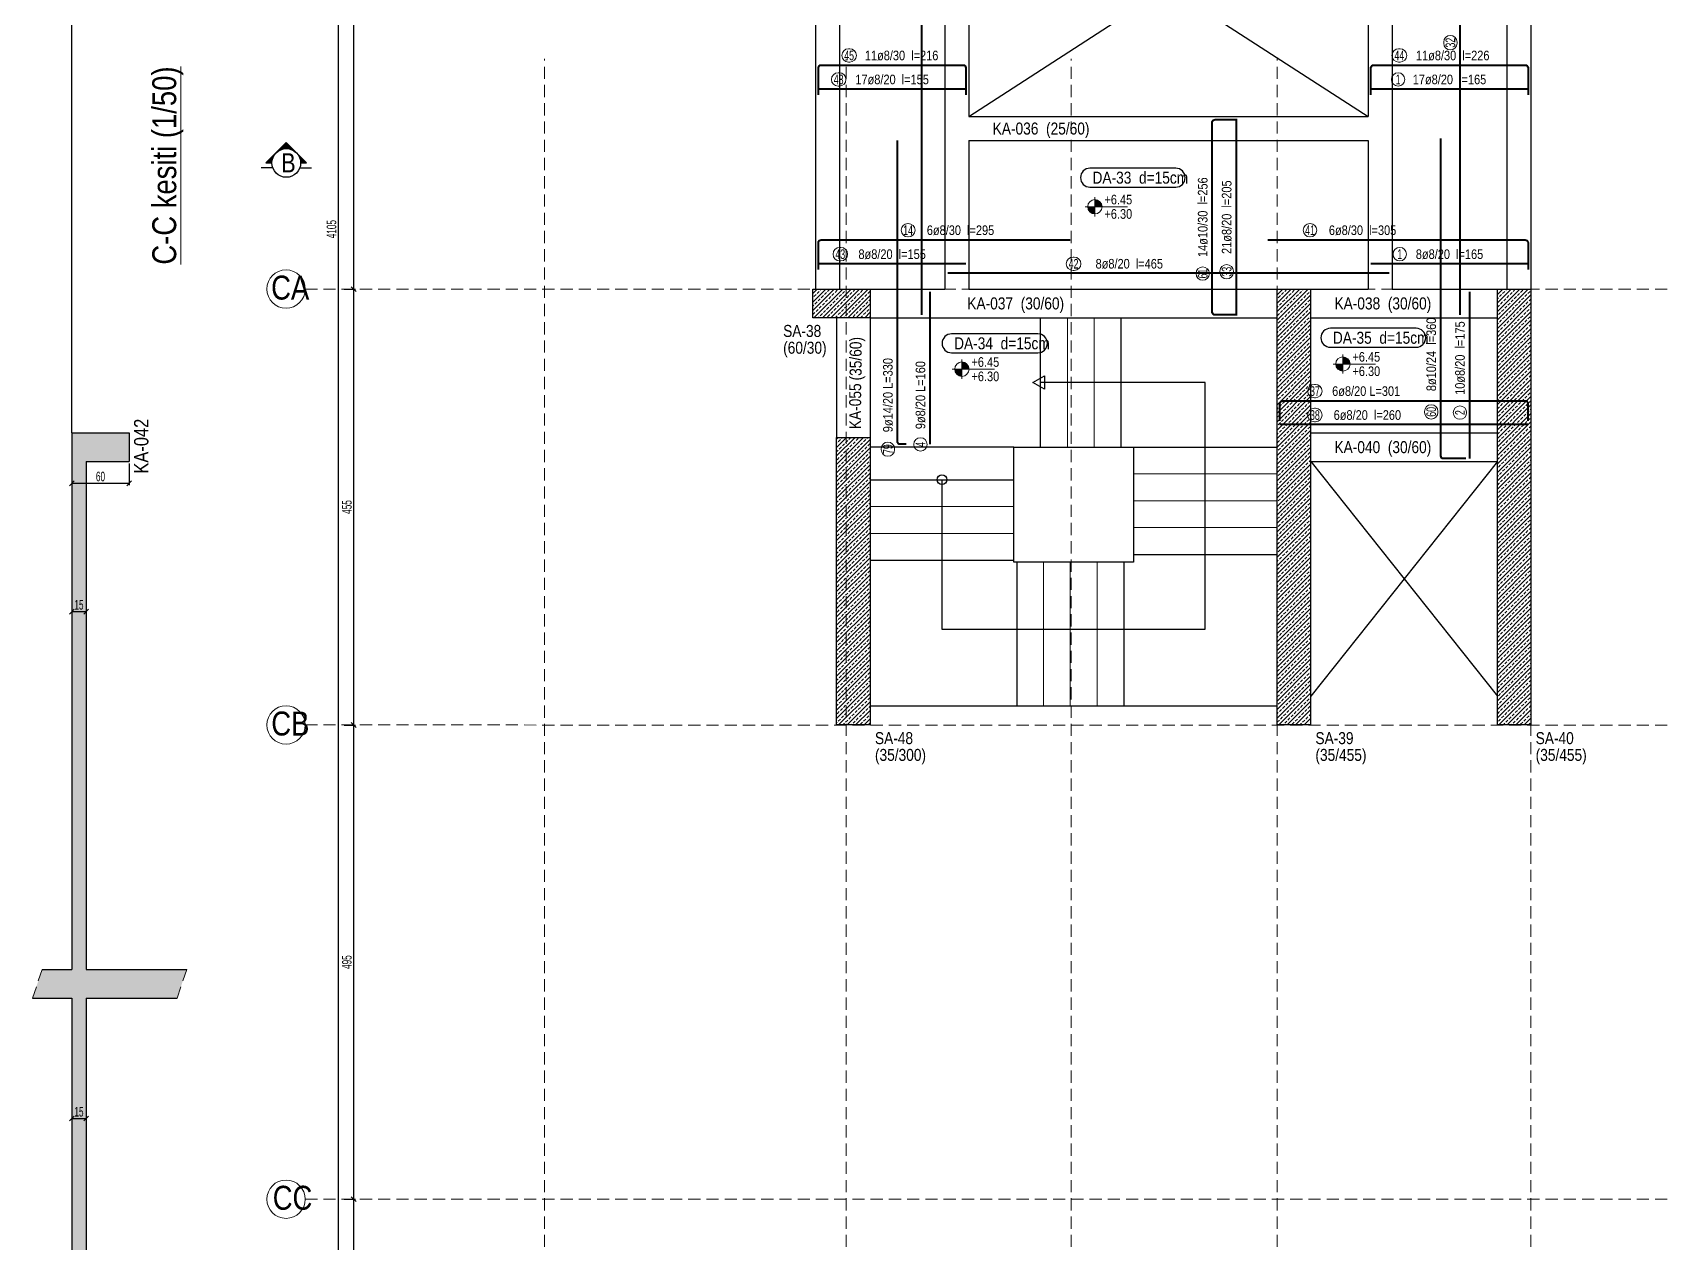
# Model space of a CAD drawing. Header units: millimetres. Extents: x 2223 to 6966, y 588 to 5587.
# Drawn here: x 2223 to 3924, y 1835 to 3097 of the extents above; entities that cross this region are included whole.
import ezdxf
from ezdxf.enums import TextEntityAlignment as Align

# ---------------------------------------------------------------- set-up
doc = ezdxf.new("R2010")
doc.units = ezdxf.units.MM
doc.linetypes.add('DASHED', pattern=[19.05, 12.7, -6.35])
for name, color, linetype, lineweight in [('AKS BALONU (BEYKENT)', 7, 'Continuous', 20), ('AKS CIZGISI (BEYKENT)', 252, 'DASHED', 20), ('AKS NO (BEYKENT)', 3, 'Continuous', 20), ('AKS OLCU (BEYKENT)', 200, 'Continuous', 20), ('CIZGI (BEYKENT)', 1, 'Continuous', 20), ('DONATI (BEYKENT)', 4, 'Continuous', 40), ('DONATI YAZISI (BEYKENT)', 3, 'Continuous', 20), ('DOSEME ISMI (BEYKENT)', 9, 'Continuous', 20), ('DOSEME PAFTA (BEYKENT)', 3, 'Continuous', 20), ('DOSEME SINIRI (BEYKENT)', 71, 'Continuous', 30), ('KESIT (BEYKENT)', 151, 'Continuous', 25), ('KESIT ISMI (BEYKENT)', 6, 'Continuous', 20), ('KESIT SINIRI (BEYKENT)', 241, 'DASHED', 20), ('KIRIS (BEYKENT)', 2, 'Continuous', 30), ('KIRIS ISMI (BEYKENT)', 40, 'Continuous', 20), ('KOLON (BEYKENT)', 3, 'Continuous', 30), ('KOLON ISMI (BEYKENT)', 91, 'Continuous', 20), ('KOT CIZGI (BEYKENT)', 120, 'Continuous', 20), ('KOT YAZI (BEYKENT)', 7, 'Continuous', 20), ('MERDIVEN (BEYKENT)', 5, 'Continuous', 20), ('MERDIVEN YAZI (BEYKENT)', 51, 'Continuous', 20), ('OLCU (BEYKENT)', 14, 'Continuous', 20), ('POZ BALON (BEYKENT)', 14, 'Continuous', 20), ('POZ NO (BEYKENT)', 2, 'Continuous', 20), ('TARAMA (BEYKENT)', 252, 'Continuous', 20)]:
    doc.layers.add(name, color=color, linetype=linetype, lineweight=lineweight)
doc.styles.add('DSMOLC-50', font='Bahnschrift Light Condensed', dxfattribs={"width": 0.75, "height": 10})
doc.styles.add('KOT (BEYKENT)', font='')
doc.styles.add('OLC-50', font='Bahnschrift Light Condensed', dxfattribs={"width": 0.75, "height": 10})
doc.styles.add('YAZI (BEYKENT)', font='')
doc.styles.get('KOT (BEYKENT)').set_extended_font_data('Bahnschrift Light Condensed')
doc.styles.get('YAZI (BEYKENT)').set_extended_font_data('Bahnschrift Light Condensed')
doc.dimstyles.new('DSMOLC-50', dxfattribs={"dimtxt": 10, "dimasz": 5, "dimexe": 2, "dimexo": 2, "dimgap": 2, "dimtad": 1, "dimdec": 1, "dimrnd": 0.5, "dimzin": 12, "dimdsep": 46, "dimtxsty": 'DSMOLC-50', "dimblk": 'OBLIQUE', "dimblk1": 'OBLIQUE', "dimblk2": 'OBLIQUE', "dimcen": 0, "dimclrt": 7, "dimadec": 0, "dimazin": 0, "dimtfac": 1, "dimtdec": 4, "dimtix": 1, "dimtmove": 2, "dimatfit": 3, "dimfxl": 1, "dimtzin": 0, "dimarcsym": 0})
pattern_1 = [(45, (1444.828, 798.8927), (-4.419417, 4.419417), []), (45, (1449.247, 798.8927), (-4.419417, 4.419417), [3.125, -1.5625])]

# ---------------------------------------------------------------- blocks, each defined once
blk = doc.blocks.new('_Oblique')
at = {"color": 0, "linetype": 'ByBlock', "lineweight": -2}
blk.add_line((-0.5, -0.5), (0.5, 0.5), dxfattribs=at)
blk = doc.blocks.new('*D121')
at = {"layer": 'AKS OLCU (BEYKENT)', "color": 0, "lineweight": -2, "transparency": 16777216}
for p, q in [((2548.5, 1879.8), (2560.5, 1879.8)), ((2558.5, 1364.8), (2558.5, 1879.8)), ((2548.5, 1364.8), (2560.5, 1364.8))]:
    blk.add_line(p, q, dxfattribs=at)
at = {"layer": 'DEFPOINTS', "color": 0, "transparency": 16777216}
for p in [(2546.5, 1879.8), (2558.5, 1879.8), (2546.5, 1364.8)]:
    blk.add_point(p, dxfattribs=at)
at = {"layer": 'AKS OLCU (BEYKENT)', "color": 0, "lineweight": -2, "transparency": 16777216, "xscale": 5, "yscale": 5, "zscale": 5}
for p, rotation in [((2558.5, 1879.8), 90), ((2558.5, 1364.8), 270)]:
    blk.add_blockref('_Oblique', p, dxfattribs=dict(at, rotation=rotation))
at = {"layer": 'AKS OLCU (BEYKENT)', "color": 7, "transparency": 16777216, "insert": (2551.5, 1622.3), "char_height": 10, "attachment_point": 5, "rotation": 90, "style": 'DSMOLC-50'}
blk.add_mtext('515', dxfattribs=at)
blk = doc.blocks.new('*D122')
at = {"layer": 'AKS OLCU (BEYKENT)', "color": 0, "lineweight": -2, "transparency": 16777216}
for p, q in [((2548.5, 2374.8), (2560.5, 2374.8)), ((2558.5, 1879.8), (2558.5, 2374.8)), ((2548.5, 1879.8), (2560.5, 1879.8))]:
    blk.add_line(p, q, dxfattribs=at)
at = {"layer": 'DEFPOINTS', "color": 0, "transparency": 16777216}
for p in [(2546.5, 2374.8), (2558.5, 2374.8), (2546.5, 1879.8)]:
    blk.add_point(p, dxfattribs=at)
at = {"layer": 'AKS OLCU (BEYKENT)', "color": 0, "lineweight": -2, "transparency": 16777216, "xscale": 5, "yscale": 5, "zscale": 5}
for p, rotation in [((2558.5, 2374.8), 90), ((2558.5, 1879.8), 270)]:
    blk.add_blockref('_Oblique', p, dxfattribs=dict(at, rotation=rotation))
at = {"layer": 'AKS OLCU (BEYKENT)', "color": 7, "transparency": 16777216, "insert": (2551.4, 2127.3), "char_height": 10, "attachment_point": 5, "rotation": 90, "style": 'DSMOLC-50'}
blk.add_mtext('495', dxfattribs=at)
blk = doc.blocks.new('*D123')
at = {"layer": 'AKS OLCU (BEYKENT)', "color": 0, "lineweight": -2, "transparency": 16777216}
for p, q in [((2548.5, 2829.8), (2560.5, 2829.8)), ((2558.5, 2374.8), (2558.5, 2829.8)), ((2548.5, 2374.8), (2560.5, 2374.8))]:
    blk.add_line(p, q, dxfattribs=at)
at = {"layer": 'DEFPOINTS', "color": 0, "transparency": 16777216}
for p in [(2546.5, 2829.8), (2558.5, 2829.8), (2546.5, 2374.8)]:
    blk.add_point(p, dxfattribs=at)
at = {"layer": 'AKS OLCU (BEYKENT)', "color": 0, "lineweight": -2, "transparency": 16777216, "xscale": 5, "yscale": 5, "zscale": 5}
for p, rotation in [((2558.5, 2829.8), 90), ((2558.5, 2374.8), 270)]:
    blk.add_blockref('_Oblique', p, dxfattribs=dict(at, rotation=rotation))
at = {"layer": 'AKS OLCU (BEYKENT)', "color": 7, "transparency": 16777216, "insert": (2551.5, 2602.3), "char_height": 10, "attachment_point": 5, "rotation": 90, "style": 'DSMOLC-50'}
blk.add_mtext('455', dxfattribs=at)
blk = doc.blocks.new('*D124')
at = {"layer": 'AKS OLCU (BEYKENT)', "color": 0, "lineweight": -2, "transparency": 16777216}
for p, q in [((2548.5, 3449.8), (2560.5, 3449.8)), ((2558.5, 2829.8), (2558.5, 3449.8)), ((2548.5, 2829.8), (2560.5, 2829.8))]:
    blk.add_line(p, q, dxfattribs=at)
at = {"layer": 'DEFPOINTS', "color": 0, "transparency": 16777216}
for p in [(2546.5, 3449.8), (2558.5, 3449.8), (2546.5, 2829.8)]:
    blk.add_point(p, dxfattribs=at)
at = {"layer": 'AKS OLCU (BEYKENT)', "color": 0, "lineweight": -2, "transparency": 16777216, "xscale": 5, "yscale": 5, "zscale": 5}
for p, rotation in [((2558.5, 3449.8), 90), ((2558.5, 2829.8), 270)]:
    blk.add_blockref('_Oblique', p, dxfattribs=dict(at, rotation=rotation))
at = {"layer": 'AKS OLCU (BEYKENT)', "color": 7, "transparency": 16777216, "insert": (2551.4, 3139.8), "char_height": 10, "attachment_point": 5, "rotation": 90, "style": 'DSMOLC-50'}
blk.add_mtext('620', dxfattribs=at)
blk = doc.blocks.new('*D128')
at = {"layer": 'AKS OLCU (BEYKENT)', "color": 0, "lineweight": -2, "transparency": 16777216}
for p, q in [((2544.5, 4944.8), (2540.5, 4944.8)), ((2542.5, 839.8), (2542.5, 4944.8)), ((2544.5, 839.8), (2540.5, 839.8))]:
    blk.add_line(p, q, dxfattribs=at)
at = {"layer": 'DEFPOINTS', "color": 0, "transparency": 16777216}
for p in [(2542.5, 4944.8), (2546.5, 4944.8), (2546.5, 839.8)]:
    blk.add_point(p, dxfattribs=at)
at = {"layer": 'AKS OLCU (BEYKENT)', "color": 0, "lineweight": -2, "transparency": 16777216, "xscale": 5, "yscale": 5, "zscale": 5}
for p, rotation in [((2542.5, 4944.8), 90), ((2542.5, 839.8), 270)]:
    blk.add_blockref('_Oblique', p, dxfattribs=dict(at, rotation=rotation))
at = {"layer": 'AKS OLCU (BEYKENT)', "color": 7, "transparency": 16777216, "insert": (2535.4, 2892.3), "char_height": 10, "attachment_point": 5, "rotation": 90, "style": 'DSMOLC-50'}
blk.add_mtext('4105', dxfattribs=at)
blk = doc.blocks.new('*D165')
at = {"layer": 'DEFPOINTS', "color": 0, "transparency": 16777216}
for p in [(2264.1, 2649.8), (2324.1, 2649.8), (2264.1, 2627)]:
    blk.add_point(p, dxfattribs=at)
at = {"layer": 'OLCU (BEYKENT)', "color": 0, "lineweight": -2, "transparency": 16777216}
for p, q in [((2264.1, 2647.8), (2264.1, 2625)), ((2324.1, 2647.8), (2324.1, 2625)), ((2324.1, 2627), (2264.1, 2627))]:
    blk.add_line(p, q, dxfattribs=at)
at = {"layer": 'OLCU (BEYKENT)', "color": 0, "lineweight": -2, "transparency": 16777216, "xscale": 5, "yscale": 5, "zscale": 5, "rotation": 180}
blk.add_blockref('_Oblique', (2264.1, 2627), dxfattribs=at)
at = {"layer": 'OLCU (BEYKENT)', "color": 0, "lineweight": -2, "transparency": 16777216, "xscale": 5, "yscale": 5, "zscale": 5}
blk.add_blockref('_Oblique', (2324.1, 2627), dxfattribs=at)
at = {"layer": 'OLCU (BEYKENT)', "color": 7, "lineweight": -3, "transparency": 16777216, "insert": (2294.1, 2634.1), "char_height": 10, "attachment_point": 5, "style": 'OLC-50'}
blk.add_mtext('60', dxfattribs=at)
blk = doc.blocks.new('*D166')
at = {"layer": 'DEFPOINTS', "color": 0, "transparency": 16777216}
for p in [(2264.1, 2509.6), (2279.1, 2509.6), (2279.1, 2493.1)]:
    blk.add_point(p, dxfattribs=at)
at = {"layer": 'OLCU (BEYKENT)', "color": 0, "lineweight": -2, "transparency": 16777216}
for p, q in [((2264.1, 2507.6), (2264.1, 2491.1)), ((2279.1, 2507.6), (2279.1, 2491.1)), ((2264.1, 2493.1), (2279.1, 2493.1))]:
    blk.add_line(p, q, dxfattribs=at)
at = {"layer": 'OLCU (BEYKENT)', "color": 0, "lineweight": -2, "transparency": 16777216, "xscale": 5, "yscale": 5, "zscale": 5, "rotation": 180}
blk.add_blockref('_Oblique', (2264.1, 2493.1), dxfattribs=at)
at = {"layer": 'OLCU (BEYKENT)', "color": 0, "lineweight": -2, "transparency": 16777216, "xscale": 5, "yscale": 5, "zscale": 5}
blk.add_blockref('_Oblique', (2279.1, 2493.1), dxfattribs=at)
at = {"layer": 'OLCU (BEYKENT)', "color": 7, "lineweight": -3, "transparency": 16777216, "insert": (2271.6, 2500.2), "char_height": 10, "attachment_point": 5, "style": 'OLC-50'}
blk.add_mtext('15', dxfattribs=at)
blk = doc.blocks.new('*D167')
at = {"layer": 'DEFPOINTS', "color": 0, "transparency": 16777216}
for p in [(2264.1, 1978.5), (2279.1, 1978.5), (2279.1, 1964.1)]:
    blk.add_point(p, dxfattribs=at)
at = {"layer": 'OLCU (BEYKENT)', "color": 0, "lineweight": -2, "transparency": 16777216}
for p, q in [((2264.1, 1976.5), (2264.1, 1962.1)), ((2279.1, 1976.5), (2279.1, 1962.1)), ((2264.1, 1964.1), (2279.1, 1964.1))]:
    blk.add_line(p, q, dxfattribs=at)
at = {"layer": 'OLCU (BEYKENT)', "color": 0, "lineweight": -2, "transparency": 16777216, "xscale": 5, "yscale": 5, "zscale": 5, "rotation": 180}
blk.add_blockref('_Oblique', (2264.1, 1964.1), dxfattribs=at)
at = {"layer": 'OLCU (BEYKENT)', "color": 0, "lineweight": -2, "transparency": 16777216, "xscale": 5, "yscale": 5, "zscale": 5}
blk.add_blockref('_Oblique', (2279.1, 1964.1), dxfattribs=at)
at = {"layer": 'OLCU (BEYKENT)', "color": 7, "lineweight": -3, "transparency": 16777216, "insert": (2271.6, 1971.1), "char_height": 10, "attachment_point": 5, "style": 'OLC-50'}
blk.add_mtext('15', dxfattribs=at)

msp = doc.modelspace()

# ---------------------------------------------------------------- hatches: boundary and pattern name
at = {"layer": 'KESIT (BEYKENT)', "lineweight": -3}
h = msp.add_hatch(color=256, dxfattribs=at)
h.dxf.hatch_style = 1
h.paths.add_polyline_path([(2498.74, 2972.05), (2488.13, 2982.66), (2477.52, 2972.05, -0.1989124), (2488.13, 2976.45, -0.1989124)])
h = msp.add_hatch(color=256, dxfattribs=at)
h.dxf.hatch_style = 1
h.paths.add_polyline_path([(2473.13, 2961.45, -0.1989124), (2477.52, 2972.05), (2466.92, 2961.45)])
h = msp.add_hatch(color=256, dxfattribs=at)
h.dxf.hatch_style = 1
h.paths.add_polyline_path([(2509.34, 2961.45), (2498.74, 2972.05, -0.1989124), (2503.13, 2961.45)])
at = {"layer": 'KOT CIZGI (BEYKENT)'}
h = msp.add_hatch(color=256, dxfattribs=at)
h.dxf.hatch_style = 1
h.paths.add_polyline_path([(3332.57, 2915.7), (3325.07, 2915.7, 0.4142136), (3332.57, 2908.2)])
h = msp.add_hatch(color=256, dxfattribs=at)
h.dxf.hatch_style = 1
h.paths.add_polyline_path([(3332.57, 2923.2), (3332.57, 2915.7), (3340.07, 2915.7, 0.4142136)])
h = msp.add_hatch(color=256, dxfattribs=at)
h.dxf.hatch_style = 1
h.paths.add_polyline_path([(3591.55, 2759.05), (3591.55, 2751.55), (3599.05, 2751.55, 0.4142136)])
h = msp.add_hatch(color=256, dxfattribs=at)
h.dxf.hatch_style = 1
h.paths.add_polyline_path([(3193.69, 2746.18), (3186.19, 2746.18, 0.4142136), (3193.69, 2738.68)])
h = msp.add_hatch(color=256, dxfattribs=at)
h.dxf.hatch_style = 1
h.paths.add_polyline_path([(3193.69, 2753.68), (3193.69, 2746.18), (3201.19, 2746.18, 0.4142136)])
h = msp.add_hatch(color=256, dxfattribs=at)
h.dxf.hatch_style = 1
h.paths.add_polyline_path([(3591.55, 2751.55), (3584.05, 2751.55, 0.4142136), (3591.55, 2744.05)])
at = {"layer": 'TARAMA (BEYKENT)'}
h = msp.add_hatch(dxfattribs=at)
h.set_pattern_fill('ANSI33', color=256, style=0, pattern_type=0)
h.set_pattern_definition(pattern_1)
h.paths.add_polyline_path([(3037.91, 2829.84), (3097.91, 2829.84), (3097.91, 2799.84), (3037.91, 2799.84)], flags=0)
h = msp.add_hatch(dxfattribs=at)
h.set_pattern_fill('ANSI33', color=256, style=0, pattern_type=0)
h.set_pattern_definition(pattern_1)
h.paths.add_polyline_path([(3522.91, 2829.84), (3557.91, 2829.84), (3557.91, 2374.84), (3522.91, 2374.84)], flags=0)
h = msp.add_hatch(dxfattribs=at)
h.set_pattern_fill('ANSI33', color=256, style=0, pattern_type=0)
h.set_pattern_definition(pattern_1)
h.paths.add_polyline_path([(3752.91, 2829.84), (3787.91, 2829.84), (3787.91, 2374.84), (3752.91, 2374.84)], flags=0)
at = {"layer": 'TARAMA (BEYKENT)', "lineweight": -3}
h = msp.add_hatch(dxfattribs=at)
h.set_pattern_fill('ANSI33', color=256)
h.set_pattern_definition([(45, (1712.521, 798.8927), (-4.490128, 4.490128), []), (45, (1717.0113, 798.8927), (-4.490128, 4.490128), [3.175, -1.5875])])
h.paths.add_polyline_path([(2324.14, 984.84), (2279.14, 984.84), (2279.14, 1519.74), (2374.14, 1519.74), (2384.14, 1549.74), (2279.14, 1549.74), (2279.14, 2089.74), (2374.14, 2089.74), (2384.14, 2119.74), (2279.14, 2119.74), (2279.14, 2649.84), (2324.14, 2649.84), (2324.14, 2679.84), (2264.14, 2679.84), (2264.14, 2119.74), (2233.17, 2119.74), (2223.17, 2089.74), (2264.14, 2089.74), (2264.14, 1549.74), (2233.17, 1549.74), (2223.17, 1519.74), (2264.14, 1519.74), (2264.14, 984.84), (2264.14, 954.84), (2324.14, 954.84)])
at = {"layer": 'TARAMA (BEYKENT)'}
h = msp.add_hatch(dxfattribs=at)
h.set_pattern_fill('ANSI33', color=256, style=0, pattern_type=0)
h.set_pattern_definition(pattern_1)
h.paths.add_polyline_path([(3062.91, 2674.84), (3097.91, 2674.84), (3097.91, 2374.84), (3062.91, 2374.84)], flags=0)

# ---------------------------------------------------------------- linework, layer by layer
at = {"layer": 'AKS BALONU (BEYKENT)'}
for centre in [(2487.86, 2829.84), (2487.86, 2374.84), (2487.86, 1879.84)]:
    msp.add_circle(centre, 20, dxfattribs=at)
at = {"layer": 'AKS CIZGISI (BEYKENT)'}
for p, q in [((2757.91, 629.84), (2757.79, 3069.94)), ((3072.91, 629.84), (3072.91, 3069.94)), ((3307.86, 629.84), (3307.86, 3069.94)), ((3522.91, 629.84), (3522.91, 3069.94)), ((3787.91, 629.84), (3787.91, 3069.94)), ((2507.86, 2829.84), (4027.91, 2829.84)), ((2507.86, 2374.84), (4027.91, 2374.59)), ((2507.86, 1879.84), (4027.91, 1879.84))]:
    msp.add_line(p, q, dxfattribs=at)
at = {"layer": 'CIZGI (BEYKENT)', "lineweight": -3}
for p, q in [((3200.86, 3009.84), (3617.91, 3279.84)), ((3200.86, 3279.84), (3617.91, 3009.84)), ((2264.14, 2679.84), (2264.14, 3144.84)), ((3558.01, 2649.84), (3753.01, 2404.84)), ((3753.11, 2649.84), (3558.01, 2404.84))]:
    msp.add_line(p, q, dxfattribs=at)
at = {"layer": 'DONATI (BEYKENT)'}
for points in [[(3151.39, 3471.84), (3151.39, 2802.84)], [(3713.85, 3471.84), (3713.85, 2802.84)], [(3197.86, 3038.61), (3043.86, 3038.61)], [(3784.96, 3038.61), (3620.91, 3038.61)], [(3480.19, 3006.84), (3480.19, 2802.84)], [(3197.86, 2856.23), (3043.86, 2856.23)], [(3639.91, 2846.23), (3178.86, 2846.23)], [(3785, 2856.23), (3620.91, 2856.23)], [(3160.39, 2826.84), (3160.39, 2667.84)], [(3723.85, 2826.84), (3723.85, 2652.84)], [(3784.91, 2688.32), (3525.91, 2688.32)]]:
    msp.add_lwpolyline(points, dxfattribs=at)
for points in [[(3043.86, 3032.61), (3043.86, 3060.61, -0.4142136), (3046.86, 3063.61), (3194.86, 3063.61, -0.4142136), (3197.86, 3060.61), (3197.86, 3032.61)], [(3620.91, 3032.61), (3620.91, 3060.61, -0.4142136), (3623.91, 3063.61), (3781.96, 3063.61, -0.4142136), (3784.96, 3060.61), (3784.96, 3032.66)], [(3481.19, 2802.84), (3458.19, 2802.84, -0.4142136), (3455.19, 2805.84), (3455.19, 3003.84, -0.4142136), (3458.19, 3006.84), (3481.19, 3006.84)], [(3135.39, 2667.84), (3129.39, 2667.84, -0.4142136), (3126.39, 2670.84), (3126.39, 2984.84)], [(3719.85, 2652.84), (3696.85, 2652.84, -0.4142136), (3693.85, 2655.84), (3693.85, 2986.84)], [(3043.86, 2850.23), (3043.86, 2878.23, -0.4142136), (3046.86, 2881.23), (3306.74, 2881.23)], [(3513.28, 2881.23), (3782, 2881.23, -0.4142136), (3785, 2878.23), (3785, 2850.32)], [(3525.91, 2692.32), (3525.91, 2710.32, -0.4142136), (3528.91, 2713.32), (3781.91, 2713.32, -0.4142136), (3784.91, 2710.32), (3784.91, 2692.32)]]:
    msp.add_lwpolyline(points, format="xyb", dxfattribs=at)
at = {"layer": 'DOSEME PAFTA (BEYKENT)', "lineweight": -3}
for points in [[(3327.48, 2936.19), (3416.99, 2936.19, 1), (3416.99, 2955.97), (3327.48, 2955.97, 1)], [(3182.94, 2763.25), (3273.07, 2763.25, 1), (3273.07, 2783.04), (3182.94, 2783.04, 1)], [(3578.51, 2769.11), (3668.22, 2769.11, 1), (3668.22, 2788.89), (3578.51, 2788.89, 1)]]:
    msp.add_lwpolyline(points, format="xyb", close=True, dxfattribs=at)
at = {"layer": 'DOSEME SINIRI (BEYKENT)'}
for p, q in [((3275.91, 2664.84), (3275.91, 2799.84)), ((3359.91, 2664.84), (3359.91, 2799.84)), ((2264.14, 2679.84), (2324.14, 2679.84)), ((2264.14, 2679.84), (2264.14, 2119.74)), ((2324.14, 2679.84), (2324.14, 2649.84)), ((3247.91, 2664.84), (3097.91, 2664.84)), ((3372.91, 2664.84), (3522.91, 2664.84)), ((2279.14, 2649.84), (2324.14, 2649.84)), ((2279.14, 2649.84), (2279.14, 2119.74)), ((3097.91, 2630.84), (3247.91, 2630.84)), ((3372.91, 2552.84), (3522.91, 2552.84)), ((3097.91, 2546.84), (3247.91, 2546.84)), ((3250.91, 2544.84), (3250.91, 2394.84)), ((3362.91, 2544.84), (3362.91, 2394.84)), ((3097.91, 2394.84), (3522.91, 2394.84)), ((2233.17, 2119.74), (2264.14, 2119.74)), ((2279.14, 2119.74), (2384.14, 2119.74)), ((2223.17, 2089.74), (2264.14, 2089.74)), ((2264.14, 2089.84), (2264.14, 1549.74)), ((2279.14, 2089.84), (2279.14, 1549.74)), ((2279.14, 2089.74), (2374.14, 2089.74))]:
    msp.add_line(p, q, dxfattribs=at)
msp.add_lwpolyline([(3247.91, 2664.84), (3372.91, 2664.84), (3372.91, 2544.84), (3247.91, 2544.84)], close=True, dxfattribs=at)
at = {"layer": 'KESIT (BEYKENT)', "lineweight": -3, "flags": 128}
for points in [[(2503.13, 2961.45), (2509.34, 2961.45), (2488.13, 2982.66), (2466.92, 2961.45), (2473.13, 2961.45)], [(2473.99, 2956.45), (2461.92, 2956.45)], [(2502.27, 2956.45), (2514.34, 2956.45)]]:
    msp.add_lwpolyline(points, dxfattribs=at)
at = {"layer": 'KESIT (BEYKENT)', "lineweight": -3}
msp.add_circle((2488.13, 2961.45), 15, dxfattribs=at)
at = {"layer": 'KESIT SINIRI (BEYKENT)'}
for p, q in [((2233.17, 2119.74), (2223.17, 2089.74)), ((2384.14, 2119.74), (2374.14, 2089.74))]:
    msp.add_line(p, q, dxfattribs=at)
at = {"layer": 'KIRIS (BEYKENT)'}
for p, q in [((3040.86, 3449.84), (3040.86, 2829.94)), ((3065.86, 3449.84), (3065.86, 2829.94)), ((3175.86, 3449.84), (3175.86, 2829.84)), ((3642.91, 3449.84), (3642.91, 2829.84)), ((3762.91, 3449.84), (3762.91, 2829.84)), ((3787.91, 3299.84), (3788.01, 2829.84)), ((3200.86, 3279.84), (3200.86, 3009.84)), ((3617.91, 3279.84), (3617.91, 3009.84)), ((3200.86, 3009.84), (3617.91, 3009.84)), ((3200.86, 2984.84), (3617.91, 2984.84)), ((3200.86, 2984.84), (3200.86, 2829.84)), ((3617.91, 2984.84), (3617.91, 2829.84)), ((3097.91, 2829.84), (3175.86, 2829.84)), ((3200.86, 2829.84), (3522.81, 2829.84)), ((3557.81, 2829.84), (3617.91, 2829.84)), ((3642.91, 2829.84), (3753.01, 2829.84)), ((3062.91, 2799.94), (3062.91, 2674.74)), ((3097.91, 2799.84), (3522.81, 2799.84)), ((3097.91, 2799.84), (3097.91, 2674.74)), ((3557.81, 2799.84), (3753.01, 2799.84)), ((3557.81, 2679.84), (3753.01, 2679.84)), ((3557.81, 2649.84), (3753.01, 2649.84))]:
    msp.add_line(p, q, dxfattribs=at)
at = {"layer": 'KOLON (BEYKENT)'}
for points in [[(3037.91, 2829.84), (3097.91, 2829.84), (3097.91, 2799.84), (3037.91, 2799.84)], [(3522.91, 2829.84), (3557.91, 2829.84), (3557.91, 2374.84), (3522.91, 2374.84)], [(3752.91, 2829.84), (3787.91, 2829.84), (3787.91, 2374.84), (3752.91, 2374.84)], [(3062.91, 2674.84), (3097.91, 2674.84), (3097.91, 2374.84), (3062.91, 2374.84)]]:
    msp.add_lwpolyline(points, close=True, dxfattribs=at)
at = {"layer": 'KOT CIZGI (BEYKENT)'}
for p, q in [((3322.57, 2915.7), (3366.59, 2915.7)), ((3332.57, 2925.7), (3332.57, 2905.7)), ((3193.69, 2756.18), (3193.69, 2736.18)), ((3591.55, 2761.55), (3591.55, 2741.55)), ((3183.69, 2746.18), (3227.72, 2746.18)), ((3581.55, 2751.55), (3625.57, 2751.55))]:
    msp.add_line(p, q, dxfattribs=at)
for centre in [(3332.57, 2915.7), (3591.55, 2751.55), (3193.69, 2746.18)]:
    msp.add_circle(centre, 7.5, dxfattribs=at)
at = {"layer": 'MERDIVEN (BEYKENT)'}
for p, q in [((3303.91, 2664.84), (3303.91, 2799.84)), ((3331.91, 2664.84), (3331.91, 2799.84)), ((3372.91, 2636.84), (3522.91, 2636.84)), ((3097.91, 2602.84), (3247.91, 2602.84)), ((3372.91, 2608.84), (3522.91, 2608.84)), ((3097.91, 2574.84), (3247.91, 2574.84)), ((3372.91, 2580.84), (3522.91, 2580.84)), ((3278.91, 2544.84), (3278.91, 2394.84)), ((3306.91, 2544.84), (3306.91, 2394.84)), ((3334.91, 2544.84), (3334.91, 2394.84))]:
    msp.add_line(p, q, dxfattribs=at)
at = {"layer": 'MERDIVEN YAZI (BEYKENT)', "lineweight": -3, "flags": 128}
msp.add_lwpolyline([(3267.91, 2732.34), (3279.91, 2739.27), (3279.91, 2725.41)], close=True, dxfattribs=at)
msp.add_lwpolyline([(3172.91, 2630.84), (3172.91, 2474.84), (3447.91, 2474.84), (3447.91, 2732.34), (3275.91, 2732.34)], dxfattribs=at)
at = {"layer": 'MERDIVEN YAZI (BEYKENT)', "lineweight": -3}
msp.add_circle((3172.91, 2630.84), 5, dxfattribs=at)
at = {"layer": 'POZ BALON (BEYKENT)'}
for points in [[(3075.33, 3066.61), (3076.52, 3066.61, 1), (3076.52, 3080.61), (3075.33, 3080.61, 1)], [(3649.81, 3066.61), (3651.27, 3066.61, 1), (3651.27, 3080.61), (3649.81, 3080.61, 1)], [(3710.85, 3086.42), (3710.85, 3087.52, 1), (3696.85, 3087.52), (3696.85, 3086.42, 1)], [(3064.41, 3041.61), (3065.63, 3041.61, 1), (3065.63, 3055.61), (3064.41, 3055.61, 1)], [(3137.3, 2884.23), (3137.75, 2884.23, 1), (3137.75, 2898.23), (3137.3, 2898.23, 1)], [(3557.17, 2884.23), (3557.33, 2884.23, 1), (3557.33, 2898.23), (3557.17, 2898.23, 1)], [(3066.1, 2859.23), (3067.32, 2859.23, 1), (3067.32, 2873.23), (3066.1, 2873.23, 1)], [(3309.74, 2849.23), (3310.95, 2849.23, 1), (3310.95, 2863.23), (3309.74, 2863.23, 1)], [(3452.19, 2845.98), (3452.19, 2845.97, 1), (3438.19, 2845.97), (3438.19, 2845.98, 1)], [(3477.19, 2847.37), (3477.19, 2848.42, 1), (3463.19, 2848.42), (3463.19, 2847.37, 1)], [(3561.89, 2716.32), (3562.86, 2716.32, 1), (3562.86, 2730.32), (3561.89, 2730.32, 1)], [(3561.8, 2691.32), (3562.92, 2691.32, 1), (3562.92, 2705.32), (3561.8, 2705.32, 1)], [(3690.85, 2701.11), (3690.85, 2702.14, 1), (3676.85, 2702.14), (3676.85, 2701.11, 1)], [(3123.39, 2662.24), (3123.39, 2663.09, 1), (3109.39, 2663.09), (3109.39, 2662.24, 1)]]:
    msp.add_lwpolyline(points, format="xyb", close=True, dxfattribs=at)
for centre in [(3649.25, 3048.61), (3650.96, 2866.23), (3713.85, 2700.85), (3150.39, 2667.68)]:
    msp.add_circle(centre, 7, dxfattribs=at)

# ---------------------------------------------------------------- texts
at = {"layer": 'AKS NO (BEYKENT)', "style": 'YAZI (BEYKENT)'}
for s, p in [('CA', (2472.34, 2818.84)), ('CB', (2472.49, 2363.84)), ('CC', (2473.99, 1868.84))]:
    msp.add_text(s, height=25, dxfattribs=at).set_placement(p)
at = {"layer": 'DONATI YAZISI (BEYKENT)', "style": 'YAZI (BEYKENT)'}
for s, p in [('11ø8/30  l=216', (3130.74, 3073.61)), ('11ø8/30  l=226', (3706.28, 3073.61)), ('17ø8/20  l=155', (3120.86, 3048.61)), ('17ø8/20  l=165', (3702.94, 3048.61)), ('6ø8/30  l=295', (3192.26, 2891.23)), ('6ø8/30  l=305', (3612.15, 2891.23)), ('8ø8/20  l=155', (3120.86, 2866.23)), (' 8ø8/20  l=465', (3366.91, 2856.23)), ('8ø8/20  l=165', (3702.96, 2866.23)), ('6ø8/20 L=301', (3615.88, 2723.32)), ('6ø8/20  l=260', (3617.16, 2698.32))]:
    msp.add_text(s, height=10, dxfattribs=at).set_placement(p, align=Align.MIDDLE_CENTER)
for s, p in [('14ø10/30  l=256', (3445.19, 2904.84)), ('21ø8/20  l=205', (3470.19, 2904.84)), (' 8ø10/24  l=360', (3683.85, 2760.04)), (' 10ø8/20  l=175', (3713.85, 2756.16)), ('9ø14/20 L=330', (3116.39, 2719.11)), ('9ø8/20 L=160', (3150.39, 2719.11))]:
    msp.add_text(s, height=10, rotation=90, dxfattribs=at).set_placement(p, align=Align.MIDDLE_CENTER)
at = {"layer": 'DOSEME ISMI (BEYKENT)', "style": 'YAZI (BEYKENT)'}
for s, p in [('DA-33  d=15cm', (3330.12, 2939.84)), ('DA-34  d=15cm', (3185.58, 2766.91)), ('DA-35  d=15cm', (3581.15, 2772.76))]:
    msp.add_text(s, height=12.5, dxfattribs=at).set_placement(p)
at = {"layer": 'KESIT ISMI (BEYKENT)', "style": 'YAZI (BEYKENT)'}
msp.add_text('%%UC-C kesiti (1/50)', height=25, rotation=90, dxfattribs=at).set_placement((2373.17, 2855.31))
msp.add_text('B', height=20, dxfattribs=at).set_placement((2482.67, 2951.58))
at = {"layer": 'KIRIS ISMI (BEYKENT)', "style": 'YAZI (BEYKENT)'}
for s, p in [('KA-036  (25/60)', (3225.86, 2991.09)), ('KA-037  (30/60)', (3199.38, 2808.59)), ('KA-038  (30/60)', (3582.81, 2808.59)), ('KA-040  (30/60)', (3582.81, 2658.59))]:
    msp.add_text(s, height=12.5, dxfattribs=at).set_placement(p)
for s, height, p in [('(35/60)', 12.5, (3088.97, 2734.43)), ('KA-055', 12.5, (3088.49, 2683.6)), ('KA-042', 15, (2344.14, 2637.16))]:
    msp.add_text(s, height=height, rotation=90, dxfattribs=at).set_placement(p)
at = {"layer": 'KOLON ISMI (BEYKENT)', "style": 'YAZI (BEYKENT)'}
for s, p in [('SA-38', (3007.03, 2779.84)), ('(60/30)', (3007.03, 2762.34)), ('SA-48', (3102.91, 2354.84)), ('SA-39', (3562.91, 2354.84)), ('SA-40', (3792.91, 2354.84)), ('(35/300)', (3102.91, 2337.34)), ('(35/455)', (3562.91, 2337.34)), ('(35/455)', (3792.91, 2337.34))]:
    msp.add_text(s, height=12.5, dxfattribs=at).set_placement(p)
at = {"layer": 'KOT YAZI (BEYKENT)', "style": 'KOT (BEYKENT)'}
for s, p in [('+6.45', (3342.57, 2918.2)), ('+6.30', (3342.57, 2903.2)), ('+6.45', (3203.69, 2748.68)), ('+6.45', (3601.55, 2754.05)), ('+6.30', (3203.69, 2733.68)), ('+6.30', (3601.55, 2739.05))]:
    msp.add_text(s, height=10, dxfattribs=at).set_placement(p)
at = {"layer": 'POZ NO (BEYKENT)', "style": 'YAZI (BEYKENT)', "width": 0.8}
for s, p in [('32', (3703.85, 3086.97)), ('61', (3445.19, 2845.98)), ('33', (3470.19, 2847.9)), ('60', (3683.85, 2701.63)), ('2', (3713.85, 2700.85)), ('79', (3116.39, 2662.66)), ('4', (3150.39, 2667.68))]:
    msp.add_text(s, height=10, rotation=90, dxfattribs=at).set_placement(p, align=Align.MIDDLE_CENTER)
for s, p in [('45', (3075.93, 3073.61)), ('44', (3650.54, 3073.61)), ('43', (3065.02, 3048.61)), ('1', (3649.25, 3048.61)), ('14', (3137.53, 2891.23)), ('41', (3557.25, 2891.23)), ('43', (3066.71, 2866.23)), ('42', (3310.34, 2856.23)), ('1', (3650.96, 2866.23)), ('37', (3562.38, 2723.32)), ('38', (3562.36, 2698.32))]:
    msp.add_text(s, height=10, dxfattribs=at).set_placement(p, align=Align.MIDDLE_CENTER)

# ---------------------------------------------------------------- dimensions: what is measured, and where the dimension line sits
at = {"layer": 'AKS OLCU (BEYKENT)'}
for base, p1, p2, picture, middle in [((2542.5, 4944.84), (2546.5, 839.84), (2546.5, 4944.84), '*D128', (2535.4, 2892.34)), ((2558.5, 3449.84), (2546.5, 2829.84), (2546.5, 3449.84), '*D124', (2551.4, 3139.84)), ((2558.5, 2829.84), (2546.5, 2374.84), (2546.5, 2829.84), '*D123', (2551.45, 2602.34)), ((2558.5, 2374.84), (2546.5, 1879.84), (2546.5, 2374.84), '*D122', (2551.4, 2127.34)), ((2558.5, 1879.84), (2546.5, 1364.84), (2546.5, 1879.84), '*D121', (2551.45, 1622.34))]:
    dim = msp.add_linear_dim(base=base, p1=p1, p2=p2, angle=90, dimstyle='DSMOLC-50', dxfattribs=at)
    dim.commit()
    dim.dimension.update_dxf_attribs({"geometry": picture, "text_midpoint": middle})
at = {"layer": 'OLCU (BEYKENT)', "lineweight": -3}
for base, p1, p2, picture, middle in [((2264.14, 2627.03), (2324.14, 2649.84), (2264.14, 2649.84), '*D165', (2294.14, 2634.13)), ((2279.14, 2493.14), (2264.14, 2509.62), (2279.14, 2509.62), '*D166', (2271.64, 2500.19)), ((2279.14, 1964.07), (2264.14, 1978.49), (2279.14, 1978.49), '*D167', (2271.64, 1971.12))]:
    dim = msp.add_linear_dim(base=base, p1=p1, p2=p2, dimstyle='DSMOLC-50', override={"dimtxsty": 'OLC-50'}, dxfattribs=at)
    dim.commit()
    dim.dimension.update_dxf_attribs({"geometry": picture, "text_midpoint": middle})

doc.saveas('drawing.dxf')
